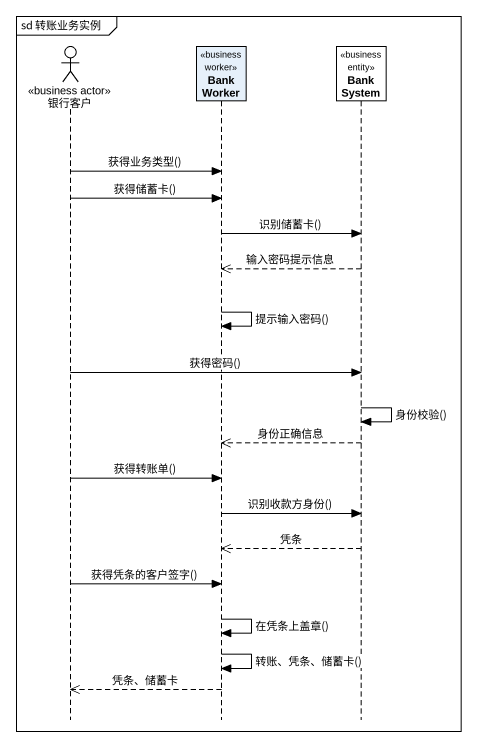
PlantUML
@startuml
mainframe sd 转账业务实例
hide footbox
actor 银行客户 <<business actor>>
participant BankWorker <<business worker>>
participant BankSystem <<business entity>> #FFFFFF

银行客户 -> BankWorker : 获得业务类型()
银行客户 -> BankWorker : 获得储蓄卡()
BankWorker -> BankSystem : 识别储蓄卡()
BankSystem -->> BankWorker : 输入密码提示信息
BankWorker -> BankWorker : 提示输入密码()
银行客户 -> BankSystem : 获得密码()
BankSystem -> BankSystem : 身份校验()
BankSystem -->> BankWorker : 身份正确信息
银行客户 -> BankWorker : 获得转账单()
BankWorker -> BankSystem : 识别收款方身份()
BankSystem -->> BankWorker : 凭条
银行客户 -> BankWorker : 获得凭条的客户签字()
BankWorker -> BankWorker : 在凭条上盖章()
BankWorker -> BankWorker : 转账、凭条、储蓄卡()
BankWorker -->> 银行客户 : 凭条、储蓄卡
@enduml
